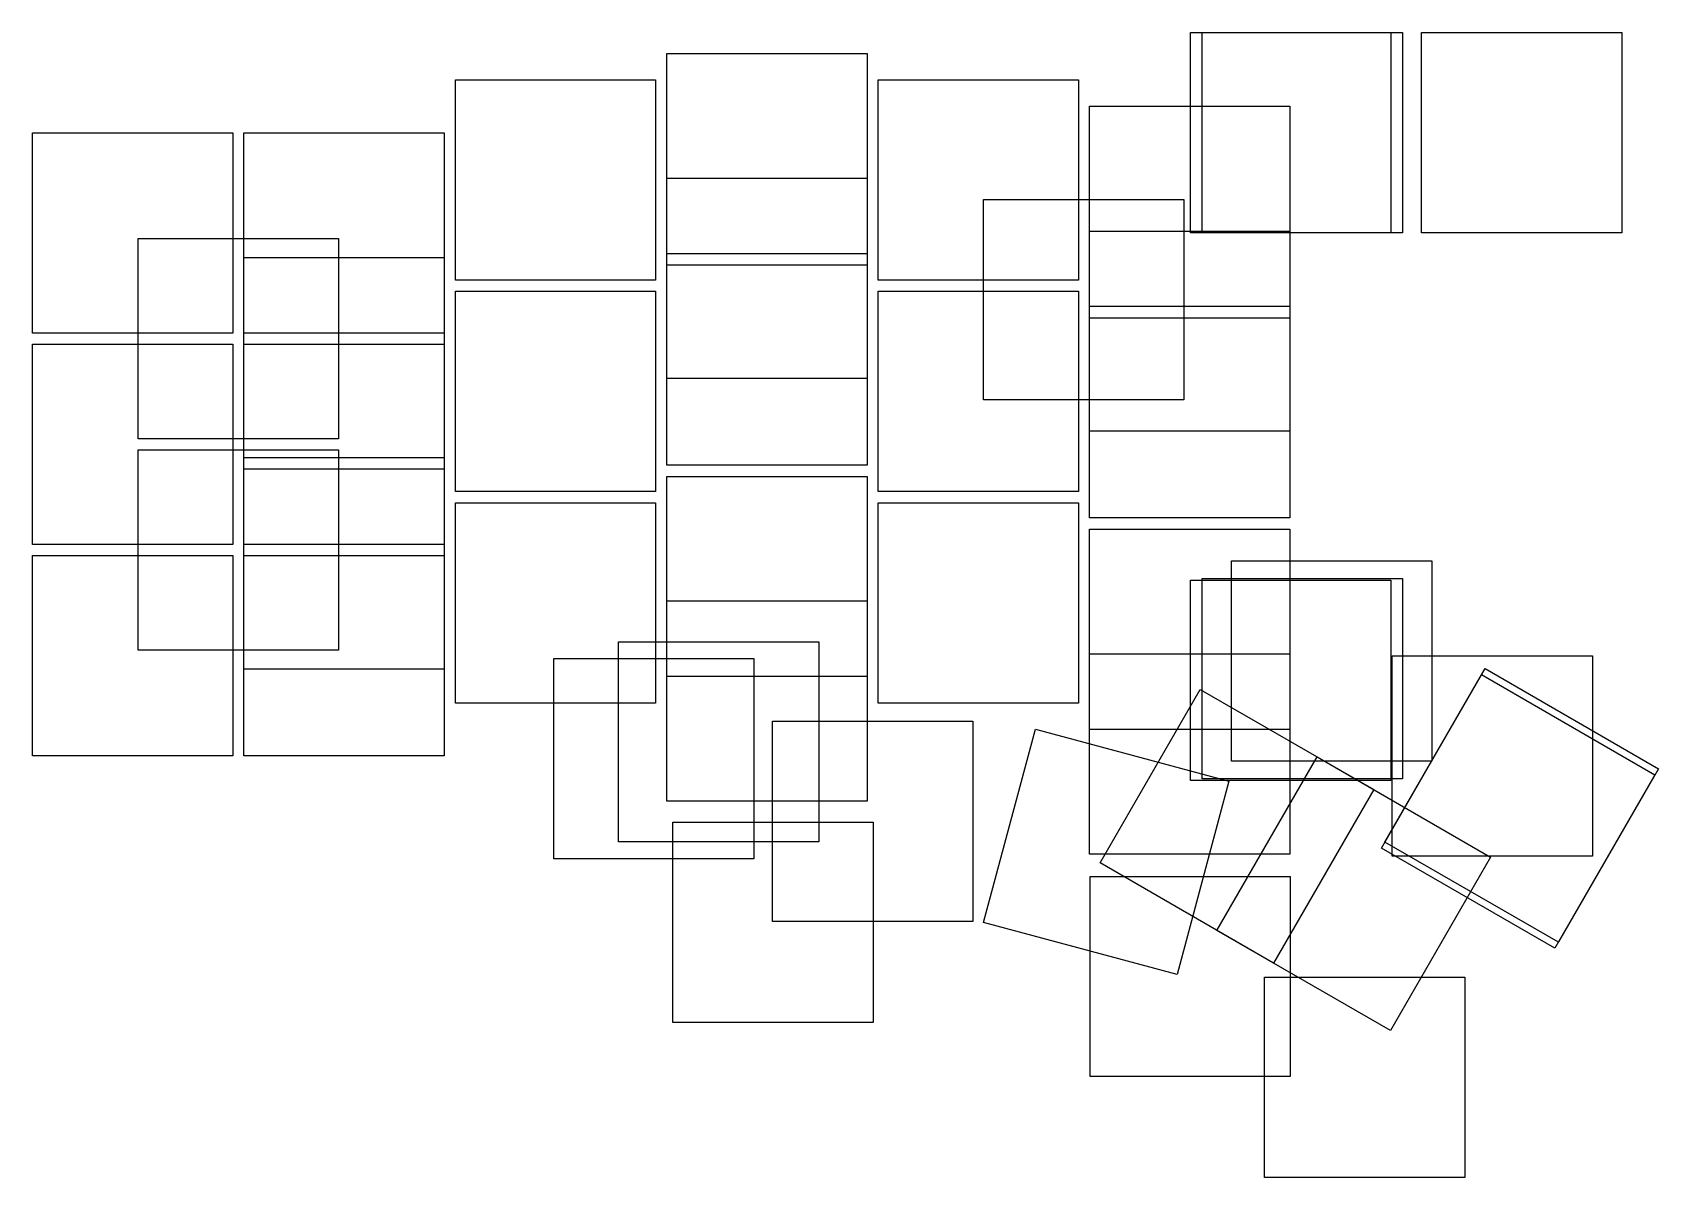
# Model space of a CAD drawing. Header units: millimetres. Extents: x 91 to 237, y -147 to -44.
import ezdxf

# ---------------------------------------------------------------- set-up
doc = ezdxf.new("R2010")
doc.units = ezdxf.units.MM

msp = doc.modelspace()

# ---------------------------------------------------------------- linework, layer by layer
for p, q in [((195.08, -43.99), (213.08, -43.99)), ((195.08, -61.99), (195.08, -43.99)), ((196.11, -43.99), (214.11, -43.99)), ((196.11, -61.99), (196.11, -43.99)), ((213.08, -43.99), (213.08, -61.99)), ((214.11, -43.99), (214.11, -61.99)), ((215.83, -43.99), (233.83, -43.99)), ((215.83, -61.99), (215.83, -43.99)), ((233.83, -43.99), (233.83, -61.99)), ((148, -45.88), (166, -45.88)), ((148, -63.88), (148, -45.88)), ((166, -45.88), (166, -63.88)), ((129, -48.25), (147, -48.25)), ((129, -66.25), (129, -48.25)), ((147, -48.25), (147, -66.25)), ((167, -48.25), (185, -48.25)), ((167, -66.25), (167, -48.25)), ((185, -48.25), (185, -66.25)), ((186, -50.62), (204, -50.62)), ((186, -68.62), (186, -50.62)), ((204, -50.62), (204, -68.62)), ((91, -53), (109, -53)), ((91, -71), (91, -53)), ((109, -53), (109, -71)), ((110, -53), (128, -53)), ((110, -71), (110, -53)), ((128, -53), (128, -71)), ((148, -57.08), (166, -57.08)), ((148, -75.08), (148, -57.08)), ((166, -57.08), (166, -75.08)), ((176.47, -58.99), (194.47, -58.99)), ((176.47, -76.99), (176.47, -58.99)), ((194.47, -58.99), (194.47, -76.99)), ((100.5, -62.5), (118.5, -62.5)), ((100.5, -80.5), (100.5, -62.5)), ((118.5, -62.5), (118.5, -80.5)), ((186, -61.83), (204, -61.83)), ((186, -79.83), (186, -61.83)), ((213.08, -61.99), (195.08, -61.99)), ((214.11, -61.99), (196.11, -61.99)), ((204, -61.83), (204, -79.83)), ((233.83, -61.99), (215.83, -61.99)), ((110, -64.2), (128, -64.2)), ((110, -82.2), (110, -64.2)), ((128, -64.2), (128, -82.2)), ((166, -63.88), (148, -63.88)), ((148, -64.88), (166, -64.88)), ((148, -82.88), (148, -64.88)), ((166, -64.88), (166, -82.88)), ((147, -66.25), (129, -66.25)), ((185, -66.25), (167, -66.25)), ((129, -67.25), (147, -67.25)), ((129, -85.25), (129, -67.25)), ((147, -67.25), (147, -85.25)), ((167, -67.25), (185, -67.25)), ((167, -85.25), (167, -67.25)), ((185, -67.25), (185, -85.25)), ((204, -68.62), (186, -68.62)), ((186, -69.62), (204, -69.62)), ((186, -87.62), (186, -69.62)), ((204, -69.62), (204, -87.62)), ((109, -71), (91, -71)), ((128, -71), (110, -71)), ((91, -72), (109, -72)), ((91, -90), (91, -72)), ((109, -72), (109, -90)), ((110, -72), (128, -72)), ((110, -90), (110, -72)), ((128, -72), (128, -90)), ((166, -75.08), (148, -75.08)), ((194.47, -76.99), (176.47, -76.99)), ((204, -79.83), (186, -79.83)), ((118.5, -80.5), (100.5, -80.5)), ((100.5, -81.5), (118.5, -81.5)), ((100.5, -99.5), (100.5, -81.5)), ((118.5, -81.5), (118.5, -99.5)), ((128, -82.2), (110, -82.2)), ((110, -83.2), (128, -83.2)), ((110, -101.2), (110, -83.2)), ((128, -83.2), (128, -101.2)), ((166, -82.88), (148, -82.88)), ((148, -83.88), (166, -83.88)), ((148, -101.88), (148, -83.88)), ((166, -83.88), (166, -101.88)), ((147, -85.25), (129, -85.25)), ((185, -85.25), (167, -85.25)), ((129, -86.25), (147, -86.25)), ((129, -104.25), (129, -86.25)), ((147, -86.25), (147, -104.25)), ((167, -86.25), (185, -86.25)), ((167, -104.25), (167, -86.25)), ((185, -86.25), (185, -104.25)), ((204, -87.62), (186, -87.62)), ((186, -88.62), (204, -88.62)), ((186, -106.62), (186, -88.62)), ((204, -88.62), (204, -106.62)), ((109, -90), (91, -90)), ((128, -90), (110, -90)), ((91, -91), (109, -91)), ((91, -109), (91, -91)), ((109, -91), (109, -109)), ((110, -91), (128, -91)), ((110, -109), (110, -91)), ((128, -91), (128, -109)), ((198.76, -91.48), (216.76, -91.48)), ((198.76, -109.48), (198.76, -91.48)), ((216.76, -91.48), (216.76, -109.48)), ((195.08, -93.2), (213.08, -93.2)), ((195.08, -111.2), (195.08, -93.2)), ((196.11, -93.07), (214.11, -93.07)), ((196.11, -111.07), (196.11, -93.07)), ((213.08, -93.2), (213.08, -111.2)), ((214.11, -93.07), (214.11, -111.07)), ((148, -95.08), (166, -95.08)), ((148, -113.08), (148, -95.08)), ((166, -95.08), (166, -113.08)), ((143.66, -98.74), (161.66, -98.74)), ((143.66, -116.74), (143.66, -98.74)), ((161.66, -98.74), (161.66, -116.74)), ((118.5, -99.5), (100.5, -99.5)), ((137.84, -100.24), (155.84, -100.24)), ((137.84, -118.24), (137.84, -100.24)), ((155.84, -100.24), (155.84, -118.24)), ((186, -99.83), (204, -99.83)), ((186, -117.83), (186, -99.83)), ((204, -99.83), (204, -117.83)), ((213.19, -100), (231.19, -100)), ((213.19, -118), (213.19, -100)), ((231.19, -100), (231.19, -118)), ((128, -101.2), (110, -101.2)), ((166, -101.88), (148, -101.88)), ((212.22, -117.29), (221.22, -101.7)), ((212.54, -116.75), (221.54, -101.16)), ((221.22, -101.7), (236.81, -110.7)), ((221.54, -101.16), (237.13, -110.16)), ((186.95, -118.62), (195.95, -103.03)), ((195.95, -103.03), (211.54, -112.03)), ((147, -104.25), (129, -104.25)), ((185, -104.25), (167, -104.25)), ((157.5, -105.88), (175.5, -105.88)), ((157.5, -123.88), (157.5, -105.88)), ((175.5, -105.88), (175.5, -123.88)), ((176.48, -123.99), (181.14, -106.6)), ((181.14, -106.6), (198.52, -111.26)), ((204, -106.62), (186, -106.62)), ((109, -109), (91, -109)), ((128, -109), (110, -109)), ((197.45, -124.68), (206.45, -109.09)), ((216.76, -109.48), (198.76, -109.48)), ((206.45, -109.09), (222.04, -118.09)), ((236.81, -110.7), (227.81, -126.29)), ((237.13, -110.16), (228.13, -125.75)), ((198.52, -111.26), (193.86, -128.65)), ((213.08, -111.2), (195.08, -111.2)), ((214.11, -111.07), (196.11, -111.07)), ((211.54, -112.03), (202.54, -127.62)), ((166, -113.08), (148, -113.08)), ((148.56, -114.95), (166.56, -114.95)), ((148.56, -132.95), (148.56, -114.95)), ((166.56, -114.95), (166.56, -132.95)), ((161.66, -116.74), (143.66, -116.74)), ((228.13, -125.75), (212.54, -116.75)), ((155.84, -118.24), (137.84, -118.24)), ((204, -117.83), (186, -117.83)), ((227.81, -126.29), (212.22, -117.29)), ((222.04, -118.09), (213.04, -133.68)), ((231.19, -118), (213.19, -118)), ((202.54, -127.62), (186.95, -118.62)), ((186.04, -119.83), (204.04, -119.83)), ((186.04, -137.83), (186.04, -119.83)), ((204.04, -119.83), (204.04, -137.83)), ((175.5, -123.88), (157.5, -123.88)), ((193.86, -128.65), (176.48, -123.99)), ((213.04, -133.68), (197.45, -124.68)), ((201.72, -128.89), (219.72, -128.89)), ((201.72, -146.89), (201.72, -128.89)), ((219.72, -128.89), (219.72, -146.89)), ((166.56, -132.95), (148.56, -132.95)), ((204.04, -137.83), (186.04, -137.83)), ((219.72, -146.89), (201.72, -146.89))]:
    msp.add_line(p, q)

doc.saveas('drawing.dxf')
